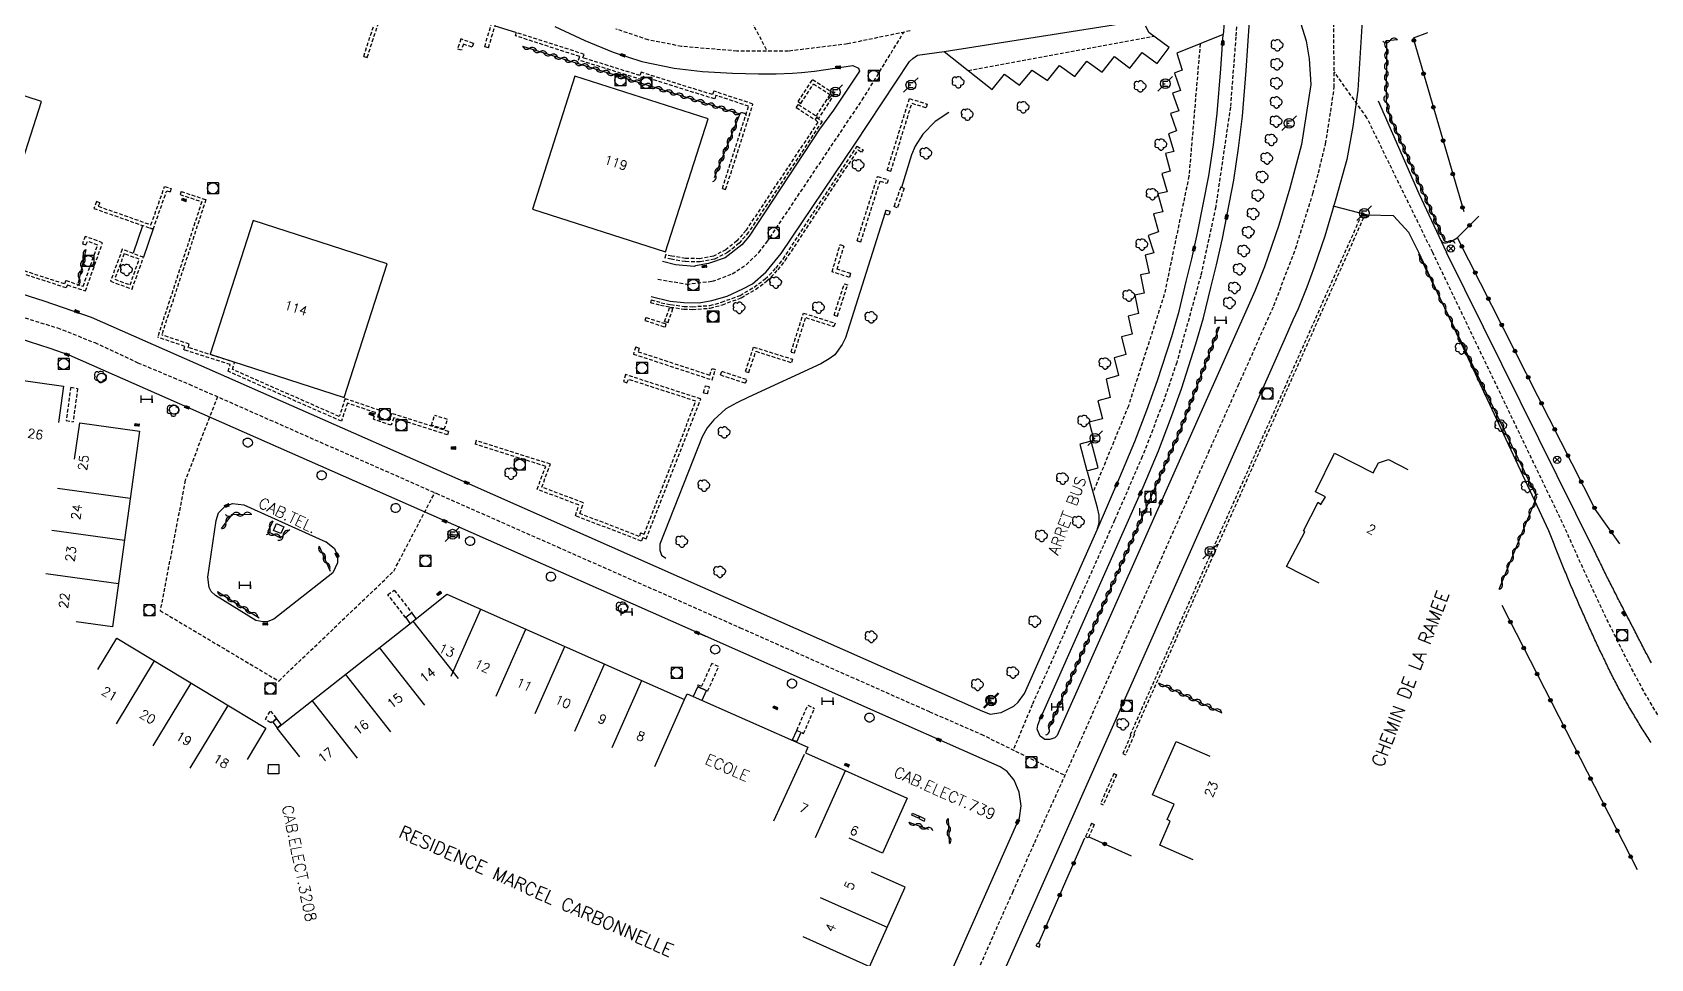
# Model space of a CAD drawing. Header units: millimetres. Extents: x 79000 to 80000, y 145000 to 146001.
# Drawn here: x 79137.3 to 79358, y 145116.3 to 145242.7 of the extents above; entities that cross this region are included whole.
import ezdxf
from ezdxf.enums import TextEntityAlignment as Align

# ---------------------------------------------------------------- set-up
doc = ezdxf.new("R2010")
doc.units = ezdxf.units.MM
doc.linetypes.add('DASHED', pattern=[0.75, 0.5, -0.25])
doc.layers.get('0').update_dxf_attribs({"linetype": 'CONTINUOUS'})
for name, color, linetype in [('W0001', 6, 'DASHED'), ('W0008', 7, 'CONTINUOUS'), ('W0100', 7, 'CONTINUOUS'), ('W0105', 7, 'CONTINUOUS'), ('W0112', 1, 'DASHED'), ('W0300', 7, 'CONTINUOUS'), ('W0310', 3, 'CONTINUOUS'), ('W0322', 7, 'CONTINUOUS'), ('W0400', 7, 'CONTINUOUS'), ('W0420', 7, 'CONTINUOUS'), ('W0469', 7, 'CONTINUOUS'), ('W0471', 7, 'CONTINUOUS'), ('W0984', 7, 'CONTINUOUS'), ('W0989', 7, 'CONTINUOUS'), ('W0991', 7, 'CONTINUOUS'), ('W1102', 7, 'CONTINUOUS'), ('W1474', 7, 'CONTINUOUS')]:
    doc.layers.add(name, color=color, linetype=linetype)
doc.styles.get("Standard").update_dxf_attribs({"font": 'romans.shx', "width": 0.85})

# ---------------------------------------------------------------- blocks, each defined once
blk = doc.blocks.new('T420')
for p, q in [((0.75, 0.75), (-0.75, 0.75)), ((-0.75, 0.75), (-0.75, -0.75)), ((0.75, 0.75), (0.75, -0.75)), ((0.75, -0.75), (-0.75, -0.75))]:
    blk.add_line(p, q)
blk.add_ellipse((0, 0), major_axis=(-0.53, 0.53), ratio=1, start_param=3.926991, end_param=10.210176)
blk = doc.blocks.new('T400')
for p, q in [((-0.15, 0.3), (0.15, 0.3)), ((-0.15, -0.25), (-0.15, 0.3)), ((-0.15, 0.15), (0.15, 0.15)), ((-0.15, 0), (0.15, 0)), ((0.15, 0.3), (0.15, -0.25)), ((-0.15, -0.15), (0.15, -0.15)), ((-0.15, -0.25), (-0.15, -0.3)), ((-0.15, -0.3), (0.15, -0.3)), ((0.15, -0.3), (0.15, -0.25))]:
    blk.add_line(p, q)
blk = doc.blocks.new('T300')
for p, q in [((-0.8, 0.51), (-0.86, 0.34)), ((-0.86, 0.34), (-0.86, 0.17)), ((-0.86, 0.17), (-0.74, 0.06)), ((-0.69, 0.63), (-0.8, 0.51)), ((-0.8, -0.06), (-0.74, 0.06)), ((-0.74, 0.06), (-0.69, 0.11)), ((-0.57, 0.69), (-0.69, 0.63)), ((-0.46, 0.69), (-0.57, 0.69)), ((-0.29, 0.63), (-0.46, 0.69)), ((-0.29, 0.63), (-0.17, 0.74)), ((-0.23, 0.57), (-0.29, 0.63)), ((-0.17, 0.74), (-0.06, 0.8)), ((-0.06, 0.8), (0.06, 0.8)), ((0.06, 0.8), (0.23, 0.74)), ((0.23, 0.74), (0.34, 0.63)), ((0.34, 0.63), (0.4, 0.51)), ((0.46, 0.46), (0.34, 0.46)), ((0.4, 0.51), (0.4, 0.46)), ((0.57, 0.4), (0.46, 0.46)), ((0.57, 0.4), (0.69, 0.29)), ((0.69, 0.29), (0.74, 0.17)), ((0.74, 0.06), (0.69, -0.17)), ((0.74, 0.17), (0.74, 0.06)), ((-0.8, -0.17), (-0.8, -0.06)), ((-0.8, -0.23), (-0.8, -0.17)), ((-0.74, -0.34), (-0.8, -0.23)), ((-0.69, -0.4), (-0.74, -0.34)), ((-0.51, -0.46), (-0.69, -0.4)), ((-0.4, -0.46), (-0.51, -0.46)), ((-0.4, -0.46), (-0.34, -0.46)), ((-0.34, -0.46), (-0.34, -0.4)), ((-0.34, -0.51), (-0.34, -0.46)), ((-0.29, -0.63), (-0.34, -0.51)), ((-0.17, -0.74), (-0.29, -0.63)), ((-0.06, -0.8), (-0.17, -0.74)), ((0.06, -0.8), (-0.06, -0.8)), ((0.17, -0.74), (0.06, -0.8)), ((0.23, -0.69), (0.17, -0.74)), ((0.29, -0.46), (0.23, -0.46)), ((0.29, -0.63), (0.23, -0.69)), ((0.46, -0.4), (0.29, -0.46)), ((0.34, -0.51), (0.29, -0.63)), ((0.34, -0.51), (0.34, -0.46)), ((0.57, -0.34), (0.46, -0.4)), ((0.63, -0.29), (0.57, -0.34)), ((0.69, -0.17), (0.63, -0.29))]:
    blk.add_line(p, q)
blk = doc.blocks.new('t310o')
at = {"color": 0, "linetype": 'Continuous'}
for centre, start, end in [((-0.5, 0.38), 216.8699, 323.1304), ((0.5, -0.37), 36.8699, 143.1303)]:
    blk.add_arc(centre, 0.625, start, end, dxfattribs=at)
blk = doc.blocks.new('t322o')
at = {"color": 0, "linetype": 'Continuous'}
for radius in [0.25, 0.15]:
    blk.add_circle((0, 0), radius, dxfattribs=at)
blk = doc.blocks.new('T471')
for p, q in [((-0.333334, 0.333334), (-0.333334, -0.333334)), ((-0.333334, 0.333334), (0.333334, 0.333334)), ((-0.333334, 0), (0, 0)), ((0.500001, 0.500001), (1.000002, 1.000002)), ((-0.500001, -0.500001), (-1.000002, -1.000002)), ((-0.333334, -0.333334), (0.333334, -0.333334))]:
    blk.add_line(p, q)
blk.add_ellipse((0, 0), major_axis=(0.471405, 0.471405), ratio=1, start_param=5.4977871438, end_param=11.780972451)
blk = doc.blocks.new('T1474')
at = {"color": 0, "linetype": 'Continuous', "flags": 128}
for points in [[(-0.75, -0.5), (-0.75, 0.5)], [(-0.75, 0), (0.75, 0)], [(0.75, 0), (0.75, -0.5), (0.75, 0.5)]]:
    blk.add_lwpolyline(points, dxfattribs=at)
blk = doc.blocks.new('T469')
at = {"color": 0, "linetype": 'Continuous', "flags": 128}
for points in [[(-0.35, 0.35), (0.35, -0.35)], [(-0.35, -0.35), (0.35, 0.35)]]:
    blk.add_lwpolyline(points, dxfattribs=at)
at = {"color": 0, "linetype": 'Continuous'}
blk.add_circle((0, 0), 0.5, dxfattribs=at)

msp = doc.modelspace()

# ---------------------------------------------------------------- linework, layer by layer
at = {"layer": 'W0001'}
msp.add_line((79264.92, 145237.47), (79290.26, 145242.14), dxfattribs=at)
for points in [[(79263.26, 145107.87), (79271, 145125.33), (79274, 145132.09), (79280.05, 145145.53), (79290.96, 145170.11), (79297.71, 145185.32), (79301.77, 145194.48), (79306.62, 145205.36), (79309.59, 145213.14), (79311.95, 145220.68), (79312.71, 145223.51), (79313.69, 145227.48), (79314.38, 145231.89), (79314.87, 145235.18), (79314.64, 145259.73), (79313.98, 145264.93), (79312.14, 145277.81), (79309.92, 145293.61), (79308.66, 145303.31), (79307.86, 145316.58), (79307.07, 145330.56), (79306.07, 145348.85)], [(79198.37, 145254.26), (79223.62, 145266.73), (79237.49, 145240.11)], [(79301.7, 145247.54), (79301.57, 145244.18), (79301.44, 145242.05), (79300.69, 145232.47), (79298.69, 145218.84), (79296.65, 145209.45), (79293.38, 145197.63), (79291.45, 145191.95), (79288.68, 145184.8), (79284.9, 145176.08), (79273.66, 145150.91), (79271.07, 145144.72)], [(79257.01, 145242.87), (79248.45, 145241.1), (79240.4, 145240.11), (79233.38, 145240.12), (79225.81, 145240.75), (79221.29, 145241.65), (79216.87, 145243.13)], [(79222.61, 145208.98), (79226.49, 145208.32), (79230.03, 145208.7), (79232.75, 145209.71), (79234.66, 145210.96), (79236.38, 145212.64), (79237.48, 145214.06), (79250.48, 145233.46), (79256.15, 145242.69)], [(79296.57, 145241.11), (79295.04, 145223.06), (79291.68, 145206.89), (79286.78, 145191.67), (79282.05, 145180.14)], [(79328.3, 145212.62), (79319.32, 145231.02), (79314.85, 145237.3)], [(79134.1, 145204.39), (79140.7, 145202.33), (79145.79, 145200.33), (79151.65, 145197.58), (79158.66, 145194.65), (79192.34, 145179.77), (79208.9, 145172.45), (79233.81, 145161.42), (79259.66, 145149.96), (79266.69, 145146.88), (79278.13, 145141.26)], [(79162.51, 145192.94), (79158.12, 145181.54), (79154.7, 145163.76), (79170.87, 145154.14), (79186.57, 145169.15), (79192.16, 145179.85)]]:
    msp.add_lwpolyline(points, dxfattribs=at)
at = {"layer": 'W0001', "flags": 128}
msp.add_lwpolyline([(79447.05, 145075.47), (79395.23, 145110.25), (79390.77, 145113.42), (79385.64, 145117.58), (79381.23, 145121.65), (79379.14, 145123.7), (79376, 145126.98), (79373.9, 145129.37), (79371.81, 145131.8), (79370.1, 145133.86), (79367.54, 145137.07), (79365.28, 145140.08), (79363.11, 145143.13), (79361.73, 145145.17), (79359.88, 145148.03), (79357.19, 145152.54), (79354.44, 145157.73), (79352.17, 145162.33), (79350.2, 145166.48), (79348.29, 145170.64), (79346.07, 145175.58), (79328.3, 145212.62)], dxfattribs=at)
at = {"layer": 'W0008'}
for points in [[(79309.18, 145350.28), (79310.84, 145320.57), (79311.78, 145304.6), (79311.96, 145302.31), (79312.5, 145298.14), (79317.86, 145260.29), (79318.25, 145255.29), (79318.71, 145246.15), (79318.62, 145243.54), (79318.09, 145234.8), (79317.42, 145229.84), (79316.58, 145225.31), (79315.09, 145219.95), (79313.58, 145214.88), (79312.13, 145210.63), (79311.12, 145207.89), (79309.94, 145204.92), (79309.21, 145203.39), (79308.15, 145200.97), (79306.39, 145196.97), (79303.31, 145190.03), (79277.52, 145131.92), (79232.92, 145031.44)], [(79208.55, 145243.48), (79212.63, 145241.58), (79216.48, 145239.99), (79220.43, 145238.71), (79224.84, 145237.8), (79228.7, 145237.34), (79232.78, 145237.11), (79236.31, 145237.02), (79236.35, 145237.03), (79238.71, 145237.02), (79240.96, 145237.12), (79242.18, 145237.2), (79243.97, 145237.37), (79249.2, 145238.16), (79249.97, 145237.79), (79250.11, 145237.38), (79246.55, 145232.05), (79244.63, 145229.46), (79235.03, 145214.85), (79234.03, 145213.66), (79231.79, 145211.91), (79229.49, 145211.13), (79227.71, 145210.81), (79227.55, 145210.74), (79225.01, 145210.96), (79223.23, 145211.41)], [(79221.7, 145206.63), (79224.26, 145205.98), (79226.13, 145205.81), (79228.23, 145205.78), (79229.95, 145206.09), (79232.06, 145206.67), (79234.17, 145207.69), (79235.5, 145208.37), (79237.37, 145209.98), (79239.4, 145212.48), (79249.48, 145227.4), (79256.9, 145238.71), (79257.36, 145239.09), (79257.99, 145239.58), (79261.65, 145240.07), (79268.2, 145234.88), (79269.89, 145236.98), (79271.93, 145235.46), (79273.64, 145237.51), (79275.74, 145236.1), (79277.37, 145238.15), (79279.48, 145236.65), (79281.11, 145238.73), (79283.22, 145237.26), (79284.89, 145239.37), (79286.97, 145237.78), (79288.66, 145239.91), (79290.72, 145238.44), (79292.33, 145240.6), (79289.58, 145242.65), (79289.14, 145243.53)], [(79261.65, 145240.07), (79289.67, 145244.46)], [(79304.04, 145207.34), (79277.36, 145147.33), (79277.05, 145146.73), (79276.74, 145146.41), (79276.08, 145146.14), (79275.37, 145146.18), (79274.76, 145146.6), (79274.34, 145147.57), (79274.44, 145148.14), (79274.72, 145148.85), (79288.79, 145180.61), (79290.88, 145185.55), (79292.54, 145189.88), (79294.04, 145194.03), (79296, 145200.17), (79297.04, 145203.71), (79298.04, 145207.85), (79298.79, 145210.96), (79299.61, 145214.55), (79301.16, 145222.48), (79301.82, 145226.88), (79302.33, 145231.25), (79302.85, 145237.45), (79303.32, 145244.18)], [(79299.86, 145243.94), (79299.73, 145242.37), (79293.4, 145239.85), (79294.12, 145237.5), (79293.1, 145237.13), (79293.07, 145237.12), (79293.87, 145234.73), (79292.78, 145234.36), (79293.65, 145231.97), (79292.53, 145231.59), (79293.35, 145229.22), (79292.25, 145228.84), (79292.97, 145226.43), (79291.84, 145226.12), (79292.49, 145223.71), (79291.35, 145223.4), (79292.05, 145220.89), (79290.81, 145220.62), (79291.46, 145218.2), (79290.22, 145217.9), (79290.89, 145215.46), (79289.48, 145214.97), (79290.24, 145212.57), (79289.05, 145212.26), (79289.6, 145209.8), (79288.45, 145209.56), (79288.92, 145207.06), (79287.65, 145206.79), (79288.17, 145204.3), (79286.75, 145203.96), (79287.3, 145201.48), (79285.86, 145201.12), (79286.43, 145198.73), (79284.85, 145198.23), (79285.44, 145195.83), (79283.73, 145195.34), (79284.31, 145192.86), (79282.61, 145192.38), (79283.23, 145189.92), (79281.44, 145189.45), (79282.07, 145187.02), (79281.79, 145186.92)], [(79282.51, 145174.78), (79285.62, 145181.98), (79287.67, 145186.84), (79289.31, 145191.09), (79290.77, 145195.14), (79292.7, 145201.17), (79293.7, 145204.6), (79294.68, 145208.66), (79295.42, 145211.75), (79296.23, 145215.27), (79297.76, 145223.07), (79298.4, 145227.33), (79298.89, 145231.59), (79299.4, 145237.71), (79299.73, 145242.37)], [(79310.3, 145243.83), (79311.02, 145241.5), (79311.46, 145239.07), (79311.65, 145235.55), (79310.38, 145227.39), (79308.81, 145221.41), (79307.31, 145216.37), (79305.34, 145210.69), (79304.04, 145207.34)], [(79262.3, 145231.73), (79260.42, 145230.52), (79258.74, 145228.78), (79257.68, 145227.12), (79257.18, 145225.94), (79255.81, 145221.51)], [(79320.84, 145233.32), (79326.42, 145220.66), (79330.19, 145212.61)], [(79326.41, 145212.63), (79325.06, 145215.37), (79322.96, 145217.63), (79319.46, 145217.71), (79314.73, 145218.94)], [(79253.55, 145217.93), (79248.17, 145201), (79247.73, 145200.07), (79246.72, 145198.66), (79245.96, 145198.1), (79244.81, 145197.45), (79234.95, 145192.88), (79233.38, 145192.09), (79231.88, 145191.27), (79230.21, 145189.81), (79229.34, 145188.71), (79228.63, 145187.45), (79222.86, 145172.83), (79222.86, 145172), (79223.07, 145171.32), (79223.67, 145170.92)], [(79134.68, 145207.35), (79138.81, 145206.03), (79145.3, 145203.81), (79196.87, 145181.04), (79266.9, 145150.01), (79267.92, 145149.61), (79269.42, 145149.83), (79271.17, 145150.72), (79271.74, 145151.26), (79272.61, 145152.45), (79282.51, 145174.78), (79282.79, 145175.73), (79282.79, 145176.79), (79282.57, 145177.78), (79281.21, 145182.71)], [(79235.35, 145052.95), (79245.97, 145076.83), (79253.68, 145094.29), (79271.92, 145135.49), (79272.14, 145137.12), (79271.89, 145138.97), (79271.22, 145140.62), (79270.26, 145141.79), (79269.29, 145142.44), (79228.27, 145160.62), (79229.08, 145160.27), (79194.76, 145175.44), (79142.29, 145198.61), (79139.71, 145199.54), (79135.48, 145200.88)], [(79177.31, 145173.17), (79178.46, 145172.24), (79178.89, 145171.24), (79178.91, 145170.26), (79178.27, 145168.9), (79170.2, 145162.58), (79169.37, 145162.27), (79168.76, 145162.22), (79167.76, 145162.39), (79162.26, 145165.81), (79161.66, 145166.35), (79161.37, 145166.91), (79161.2, 145168.3), (79162.32, 145176.06), (79162.68, 145177.09), (79163.51, 145177.98), (79164.56, 145178.37), (79166.1, 145178.2), (79177.31, 145173.16)]]:
    msp.add_lwpolyline(points, dxfattribs=at)
at = {"layer": 'W0008', "flags": 128}
for points in [[(79358.08, 145145.74), (79357.95, 145145.95), (79357.81, 145146.16), (79357.68, 145146.37), (79357.54, 145146.58), (79357.41, 145146.8), (79357.27, 145147.01), (79357.14, 145147.22), (79357.01, 145147.43), (79356.88, 145147.64), (79356.74, 145147.85), (79356.61, 145148.06), (79356.48, 145148.28), (79356.35, 145148.49), (79356.22, 145148.7), (79356.09, 145148.92), (79355.96, 145149.13), (79355.83, 145149.35), (79355.71, 145149.56), (79355.58, 145149.77), (79355.45, 145149.99), (79355.32, 145150.2), (79355.2, 145150.42), (79355.07, 145150.64), (79354.95, 145150.85), (79354.82, 145151.07), (79354.7, 145151.29), (79354.58, 145151.5), (79354.45, 145151.72), (79354.33, 145151.94), (79354.21, 145152.16), (79354.09, 145152.38), (79353.97, 145152.6), (79353.85, 145152.82), (79353.73, 145153.04), (79353.61, 145153.26), (79353.5, 145153.48), (79353.38, 145153.7), (79353.27, 145153.93), (79353.15, 145154.15), (79353.04, 145154.37), (79352.92, 145154.59), (79352.81, 145154.82), (79352.7, 145155.04), (79352.59, 145155.26), (79352.47, 145155.49), (79352.36, 145155.71), (79352.25, 145155.94), (79352.14, 145156.16), (79352.03, 145156.38), (79351.92, 145156.61), (79351.82, 145156.84), (79351.71, 145157.06), (79351.6, 145157.29), (79351.49, 145157.51), (79351.39, 145157.74), (79351.28, 145157.96), (79351.17, 145158.19), (79351.07, 145158.42), (79350.96, 145158.64), (79350.85, 145158.87), (79350.75, 145159.1), (79350.64, 145159.32), (79350.54, 145159.55), (79350.43, 145159.78), (79350.33, 145160.01), (79350.22, 145160.23), (79350.12, 145160.46), (79350.02, 145160.69), (79349.91, 145160.92), (79349.81, 145161.14), (79349.7, 145161.37), (79349.6, 145161.59), (79349.5, 145161.82), (79349.4, 145162.05), (79349.29, 145162.27), (79349.19, 145162.5), (79349.09, 145162.73), (79348.99, 145162.95), (79348.89, 145163.18), (79348.79, 145163.41), (79348.69, 145163.63), (79348.59, 145163.86), (79348.49, 145164.09), (79348.38, 145164.32), (79348.29, 145164.54), (79348.19, 145164.77), (79348.09, 145165), (79347.99, 145165.23), (79347.89, 145165.46), (79347.79, 145165.68), (79347.69, 145165.91), (79347.59, 145166.14), (79347.5, 145166.37), (79347.4, 145166.6), (79347.3, 145166.83), (79347.2, 145167.05), (79347.11, 145167.28), (79347.01, 145167.51), (79346.91, 145167.74), (79346.82, 145167.97), (79346.72, 145168.2), (79346.63, 145168.43), (79346.53, 145168.66), (79346.44, 145168.89), (79346.34, 145169.12), (79346.25, 145169.35), (79346.15, 145169.58), (79346.06, 145169.81), (79345.96, 145170.04), (79345.87, 145170.27), (79345.78, 145170.5), (79345.68, 145170.73), (79345.59, 145170.96), (79345.5, 145171.19), (79345.4, 145171.42), (79345.31, 145171.65), (79345.22, 145171.88), (79345.13, 145172.11), (79345.04, 145172.34), (79344.95, 145172.57), (79344.85, 145172.8), (79344.76, 145173.03), (79344.67, 145173.27), (79344.58, 145173.5), (79344.49, 145173.73), (79344.4, 145173.96), (79344.31, 145174.19), (79344.22, 145174.42), (79344.13, 145174.66), (79326.41, 145212.63)], [(79358.12, 145156.64), (79358, 145156.86), (79357.88, 145157.08), (79357.76, 145157.3), (79357.65, 145157.52), (79357.53, 145157.74), (79357.42, 145157.96), (79357.3, 145158.19), (79357.18, 145158.41), (79357.07, 145158.63), (79356.95, 145158.85), (79356.84, 145159.07), (79356.72, 145159.29), (79356.61, 145159.52), (79356.49, 145159.74), (79356.38, 145159.96), (79356.26, 145160.18), (79356.15, 145160.4), (79356.03, 145160.63), (79355.92, 145160.85), (79355.8, 145161.07), (79355.69, 145161.29), (79355.58, 145161.52), (79355.46, 145161.74), (79355.35, 145161.96), (79355.23, 145162.18), (79355.12, 145162.41), (79355, 145162.63), (79354.89, 145162.85), (79354.78, 145163.07), (79354.66, 145163.3), (79354.55, 145163.52), (79354.43, 145163.74), (79354.32, 145163.96), (79354.21, 145164.19), (79354.09, 145164.41), (79353.98, 145164.63), (79353.86, 145164.85), (79353.75, 145165.07), (79353.63, 145165.29), (79353.52, 145165.51), (79353.41, 145165.73), (79353.3, 145165.95), (79353.18, 145166.18), (79353.07, 145166.4), (79352.96, 145166.62), (79352.85, 145166.84), (79352.74, 145167.06), (79352.62, 145167.28), (79352.51, 145167.5), (79352.4, 145167.72), (79352.29, 145167.94), (79352.18, 145168.16), (79352.07, 145168.38), (79351.96, 145168.6), (79351.85, 145168.83), (79351.74, 145169.05), (79351.63, 145169.27), (79351.52, 145169.49), (79351.41, 145169.71), (79351.3, 145169.94), (79351.19, 145170.16), (79351.08, 145170.38), (79350.98, 145170.6), (79350.87, 145170.82), (79350.76, 145171.05), (79350.65, 145171.27), (79350.54, 145171.49), (79350.44, 145171.72), (79350.33, 145171.94), (79330.19, 145212.61)]]:
    msp.add_lwpolyline(points, dxfattribs=at)
at = {"layer": 'W0100'}
for points in [[(79138.53, 145233.25), (79120.34, 145239.15), (79114.47, 145220.95), (79132.65, 145215.05), (79138.53, 145233.25)], [(79211.29, 145236.68), (79205.48, 145218.52), (79223.64, 145212.73), (79229.45, 145230.89), (79211.29, 145236.68)], [(79185.65, 145211.09), (79167.38, 145217), (79161.52, 145198.75), (79179.79, 145192.84), (79185.65, 145211.09)], [(79070.8, 145199.3), (79071.49, 145204.25), (79141.51, 145194.39), (79140.81, 145189.43)], [(79143.03, 145184.43), (79143.73, 145189.38), (79151.89, 145188.24), (79148.18, 145161.53), (79143.23, 145162.22)], [(79280.14, 145186.47), (79281.09, 145182.82), (79282.67, 145183.22), (79281.72, 145186.88), (79280.14, 145186.47)], [(79312.81, 145167.48), (79308.37, 145169.79), (79310.83, 145174.52), (79310.69, 145174.65), (79312.65, 145178.55), (79313.03, 145178.25), (79313.66, 145179.3), (79312.3, 145179.97), (79314.9, 145185.25), (79320.19, 145182.57), (79320.88, 145183.91), (79322.26, 145184.37), (79324.92, 145183.02)], [(79170.17, 145174.7), (79170.59, 145175.62), (79171.58, 145175.19), (79171.16, 145174.27), (79170.17, 145174.7)], [(79173.74, 145143.8), (79170.65, 145147.73), (79189.21, 145162.33), (79193.81, 145165.98), (79226.23, 145151.62), (79226.58, 145152.41), (79243.05, 145145.11), (79242.72, 145144.36), (79256.62, 145138.16), (79253.25, 145130.65), (79248.69, 145132.69)], [(79146.19, 145155.7), (79148.78, 145159.98), (79169.13, 145147.69), (79166.55, 145143.41)], [(79295.64, 145129.74), (79291.07, 145131.76), (79292.5, 145135), (79292.08, 145135.25), (79293.01, 145137.33), (79290.08, 145138.62), (79293.31, 145145.91), (79297.88, 145143.88)], [(79169.45, 145141.49), (79169.46, 145142.74), (79170.88, 145142.73), (79170.87, 145141.48), (79169.45, 145141.49)], [(79258.13, 145135.43), (79257.23, 145135.84), (79257.35, 145136.1), (79258.26, 145135.69), (79258.13, 145135.43)], [(79259.04, 145135.29), (79258.34, 145135.64), (79258.21, 145135.38), (79258.92, 145135.03), (79259.04, 145135.29)], [(79239.64, 145100.95), (79244.2, 145098.91), (79256.32, 145126.02), (79251.76, 145128.07)]]:
    msp.add_lwpolyline(points, dxfattribs=at)
at = {"layer": 'W0105'}
for p, q in [((79203.22, 145242.66), (79200.41, 145243.54)), ((79152.29, 145216.29), (79151.01, 145212.55)), ((79153.75, 145215.84), (79152.42, 145211.97)), ((79189.64, 145162.67), (79189.04, 145163.44)), ((79228.66, 145151.52), (79229.23, 145152.84)), ((79171.21, 145148.19), (79170.63, 145148.98)), ((79170.66, 145147.77), (79171.21, 145148.19)), ((79241.54, 145145.85), (79242.13, 145147.14))]:
    msp.add_line(p, q, dxfattribs=at)
for points in [[(79189.04, 145163.44), (79188.21, 145162.79), (79188.77, 145162.01)], [(79227.47, 145152.09), (79228.03, 145153.36), (79229.23, 145152.84)], [(79170.63, 145148.98), (79170.05, 145148.55), (79170.66, 145147.77)], [(79241.54, 145145.85), (79240.96, 145146.12), (79241.55, 145147.41)]]:
    msp.add_lwpolyline(points, dxfattribs=at)
at = {"layer": 'W0112'}
for p, q in [((79203.25, 145242.66), (79203.11, 145242.22)), ((79195.28, 145240.43), (79195.8, 145240.26)), ((79197.43, 145241.17), (79197.25, 145240.65)), ((79198.96, 145240.73), (79199.49, 145240.58)), ((79182.48, 145239.4), (79182.95, 145239.25)), ((79241.48, 145232.41), (79244.02, 145230.76)), ((79241.72, 145233.22), (79242.08, 145232.98)), ((79259.33, 145232.88), (79259.18, 145232.39)), ((79244.31, 145231.19), (79244.02, 145230.76)), ((79244.28, 145231.12), (79244.03, 145230.76)), ((79250.58, 145226.64), (79250.39, 145226.33)), ((79254.02, 145222.56), (79253.87, 145222.07)), ((79253.89, 145223.86), (79254.38, 145223.71)), ((79156.19, 145221.38), (79156.06, 145220.92)), ((79157.56, 145220.96), (79157.42, 145220.54)), ((79231.39, 145221.38), (79231.84, 145221.24)), ((79256.19, 145221.38), (79255.26, 145218.72)), ((79146.45, 145219.4), (79146.01, 145219.57)), ((79254.29, 145218.22), (79254.12, 145217.75)), ((79255.26, 145218.72), (79254.8, 145218.89)), ((79153.31, 145216), (79153.75, 145215.84)), ((79253.55, 145217.93), (79254.12, 145217.75)), ((79319.28, 145217.75), (79319.28, 145217.35)), ((79247.46, 145213.7), (79247.99, 145213.54)), ((79249.79, 145214.22), (79250.29, 145214.07)), ((79152.42, 145211.97), (79149.53, 145213.07)), ((79151.84, 145211.7), (79149.79, 145212.48)), ((79150.6, 145208.22), (79151.84, 145211.7)), ((79150.87, 145207.64), (79152.42, 145211.97)), ((79223.65, 145212.32), (79223.55, 145211.89)), ((79248.89, 145209.76), (79248.74, 145209.23)), ((79246.64, 145204.07), (79248.03, 145208.35)), ((79248.03, 145208.35), (79248.49, 145208.23)), ((79221.68, 145206.17), (79221.58, 145205.81)), ((79223.52, 145203.2), (79224.22, 145205.14)), ((79224.22, 145205.14), (79224.67, 145205.02)), ((79220.96, 145203.77), (79223.7, 145202.88)), ((79223.7, 145202.88), (79223.57, 145202.46)), ((79246.77, 145202.97), (79246.62, 145202.51)), ((79219.58, 145199.74), (79220.06, 145199.58)), ((79240.77, 145199.04), (79241.24, 145198.92)), ((79229.98, 145196.81), (79230.46, 145196.65)), ((79231.13, 145195.92), (79231.31, 145196.42)), ((79231.31, 145196.42), (79234.75, 145195.29)), ((79234.55, 145196.39), (79235, 145196.27)), ((79240.96, 145198.06), (79240.81, 145197.61)), ((79142.5, 145194.27), (79141.88, 145189.72)), ((79228.83, 145193.49), (79229.11, 145194.44)), ((79229.11, 145194.44), (79229.66, 145194.31)), ((79141.88, 145189.72), (79142.82, 145189.54)), ((79193.9, 145189.85), (79192.15, 145190.39)), ((79193.46, 145188.51), (79193.9, 145189.85)), ((79194.05, 145188.19), (79193.91, 145187.73)), ((79197.82, 145186.95), (79197.67, 145186.47)), ((79220.24, 145174.37), (79220.06, 145173.88)), ((79220.24, 145174.37), (79220.73, 145174.19)), ((79220.53, 145173.73), (79220.35, 145173.24)), ((79220.53, 145173.73), (79221.02, 145173.54)), ((79228.08, 145153.61), (79228.56, 145153.46)), ((79241.55, 145147.41), (79243.04, 145150.84)), ((79243.04, 145150.84), (79243.96, 145150.41)), ((79286.02, 145144.24), (79286.39, 145144.08)), ((79284.8, 145141.51), (79285.16, 145141.35)), ((79282.98, 145137.42), (79283.35, 145137.26)), ((79281.77, 145134.75), (79282.13, 145134.58)), ((79281.29, 145132.72), (79280.92, 145132.89)), ((79274.22, 145117.98), (79274.59, 145117.82)), ((79274.76, 145118.22), (79274.4, 145118.38))]:
    msp.add_line(p, q, dxfattribs=at)
for points in [[(79182.95, 145239.25), (79184.52, 145244.12), (79175.71, 145246.91), (79176.7, 145249.89), (79175.77, 145250.2), (79178.36, 145258.52), (79179.32, 145258.18), (79181.54, 145264.99), (79173.05, 145273.91), (79165.81, 145276.32), (79167.1, 145280.16), (79160.24, 145287.12), (79159.26, 145287.43), (79157.97, 145283.38), (79158.91, 145283.04)], [(79182.48, 145239.4), (79183.9, 145243.8), (79175.09, 145246.59), (79176.08, 145249.58), (79175.16, 145249.89), (79178.05, 145259.15), (79179.01, 145258.81), (79180.98, 145264.86), (79172.78, 145273.49), (79165.19, 145276.01), (79166.54, 145280.03), (79159.98, 145286.69), (79159.58, 145286.82), (79158.58, 145283.68), (79159.07, 145283.5)], [(79199.49, 145240.58), (79200.96, 145245.53), (79198.05, 145246.44), (79198.51, 145247.86), (79190.18, 145250.48), (79191.43, 145254.34), (79184.08, 145256.68), (79181.43, 145248.33), (79190.24, 145245.65)], [(79198.97, 145240.74), (79200.28, 145245.17), (79197.36, 145246.08), (79197.82, 145247.5), (79189.49, 145250.12), (79190.74, 145253.99), (79184.44, 145255.99), (79182.12, 145248.69), (79190.39, 145246.17)], [(79231.84, 145221.24), (79235.57, 145232.89), (79230.21, 145234.66), (79230.05, 145234.17), (79220.31, 145237.22), (79220.15, 145236.77), (79212.38, 145239.21), (79212.54, 145239.67), (79203.25, 145242.66)], [(79197.43, 145241.17), (79195.71, 145241.77), (79195.28, 145240.43)], [(79197.25, 145240.65), (79196.06, 145241.07), (79195.8, 145240.26)], [(79231.39, 145221.38), (79234.98, 145232.59), (79230.51, 145234.07), (79230.36, 145233.58), (79220.6, 145236.63), (79220.45, 145236.18), (79211.77, 145238.91), (79211.94, 145239.37), (79203.11, 145242.22)], [(79241.72, 145233.22), (79243.71, 145236.22), (79246.67, 145234.3), (79244.49, 145230.94)], [(79242.08, 145232.98), (79243.83, 145235.63), (79246.07, 145234.17), (79244.19, 145231.28)], [(79253.89, 145223.86), (79256.91, 145233.63), (79259.33, 145232.88)], [(79241.48, 145232.41), (79241.78, 145232.83), (79244.31, 145231.19)], [(79254.38, 145223.71), (79257.24, 145233), (79259.18, 145232.39)], [(79244.28, 145231.12), (79244.99, 145230.5), (79234.97, 145215.39), (79233.68, 145213.88), (79232.11, 145212.64), (79230.32, 145211.73), (79228.38, 145211.34), (79226.34, 145211.38), (79224.42, 145211.7), (79223.55, 145211.89)], [(79244.03, 145230.76), (79244.42, 145230.42), (79234.62, 145215.66), (79233.38, 145214.2), (79231.87, 145213.01), (79230.17, 145212.14), (79228.34, 145211.78), (79226.38, 145211.82), (79224.5, 145212.13), (79223.65, 145212.32)], [(79221.68, 145206.17), (79223.05, 145205.78), (79224.36, 145205.53), (79226.16, 145205.28), (79227.3, 145205.23), (79229.69, 145205.4), (79231.29, 145205.84), (79233.81, 145206.78), (79235.73, 145207.9), (79237.24, 145209.02), (79238.72, 145210.5), (79239.68, 145211.74), (79249.79, 145227.14), (79250.58, 145226.64)], [(79221.58, 145205.81), (79222.96, 145205.42), (79224.3, 145205.17), (79226.13, 145204.91), (79227.31, 145204.86), (79229.75, 145205.04), (79231.4, 145205.49), (79233.97, 145206.45), (79235.93, 145207.6), (79237.48, 145208.74), (79238.99, 145210.26), (79239.98, 145211.53), (79249.9, 145226.64), (79250.39, 145226.33)], [(79249.79, 145214.22), (79252.56, 145223.01), (79254.02, 145222.56)], [(79153.45, 145216.41), (79155.3, 145221.63), (79156.19, 145221.38)], [(79153.74, 145215.81), (79155.6, 145221.05), (79156.06, 145220.92)], [(79157.42, 145220.54), (79160.38, 145219.56), (79154.35, 145201.07)], [(79157.56, 145220.96), (79160.93, 145219.84), (79154.92, 145201.39)], [(79250.29, 145214.07), (79252.9, 145222.36), (79253.87, 145222.07)], [(79256.19, 145221.38), (79255.72, 145221.55), (79254.8, 145218.89)], [(79146.01, 145219.57), (79145.65, 145218.65), (79153.74, 145215.81)], [(79146.45, 145219.4), (79146.26, 145218.93), (79153.45, 145216.41)], [(79254.29, 145218.22), (79253.71, 145218.4), (79253.55, 145217.93)], [(79319.28, 145217.75), (79318.72, 145217.75), (79318.6, 145217.8), (79287.01, 145146.78), (79287.11, 145146.71), (79286.02, 145144.24)], [(79319.28, 145217.35), (79318.84, 145217.35), (79287.51, 145146.92), (79287.6, 145146.85), (79286.39, 145144.08)], [(79141.85, 145208.81), (79144.19, 145208.03), (79146.18, 145213.65), (79144.8, 145214.14)], [(79142.06, 145208.2), (79144.51, 145207.38), (79146.84, 145213.97), (79144.48, 145214.81)], [(79144.48, 145214.81), (79144.09, 145213.82), (79144.58, 145213.67), (79144.8, 145214.14)], [(79248.74, 145209.23), (79246.36, 145209.99), (79247.46, 145213.7)], [(79142.06, 145208.2), (79141.9, 145207.81), (79127.87, 145212.31), (79127.28, 145210.41), (79125.19, 145211.15), (79122.92, 145211.96), (79119.4, 145212.41), (79116.07, 145212.23), (79113.17, 145212.44), (79110.12, 145213.36)], [(79141.85, 145208.81), (79141.65, 145208.35), (79127.58, 145212.86), (79127.38, 145212.19)], [(79149.53, 145213.07), (79147.92, 145208.7), (79150.87, 145207.64)], [(79149.79, 145212.48), (79148.5, 145208.97), (79150.6, 145208.22)], [(79248.9, 145209.76), (79247.04, 145210.35), (79247.99, 145213.54)], [(79246.64, 145204.07), (79247.1, 145203.95), (79248.49, 145208.23)], [(79223.52, 145203.2), (79223.98, 145203.09), (79224.67, 145205.02)], [(79220.96, 145203.77), (79220.83, 145203.35), (79223.57, 145202.46)], [(79240.78, 145199.06), (79242.46, 145204.36), (79246.77, 145202.97)], [(79241.24, 145198.92), (79242.77, 145203.74), (79246.62, 145202.51)], [(79193.91, 145187.73), (79186.57, 145190.06), (79186.22, 145189.05), (79183.78, 145189.86), (79184.07, 145190.77), (79180.24, 145192.07), (79179.43, 145189.59), (79163.97, 145196.41), (79164.26, 145197.32), (79157.92, 145199.35), (79158.07, 145199.82), (79154.35, 145201.07)], [(79194.05, 145188.19), (79186.26, 145190.66), (79185.92, 145189.66), (79184.38, 145190.17), (79184.67, 145191.07), (79179.93, 145192.68), (79179.14, 145190.24), (79164.56, 145196.67), (79164.86, 145197.63), (79158.52, 145199.66), (79158.67, 145200.12), (79154.92, 145201.39)], [(79219.58, 145199.74), (79219.25, 145198.77), (79230, 145195.24), (79230.46, 145196.65)], [(79220.06, 145199.58), (79219.9, 145199.09), (79229.67, 145195.88), (79229.98, 145196.81)], [(79234.56, 145196.42), (79235.65, 145199.73), (79240.96, 145198.06)], [(79235, 145196.27), (79235.96, 145199.14), (79240.81, 145197.61)], [(79146.08, 145195.59), (79146.14, 145195.79), (79146.23, 145195.92), (79146.33, 145196.02), (79146.5, 145196.11), (79146.63, 145196.14), (79146.85, 145196.12), (79147.04, 145196.04), (79147.19, 145195.9), (79147.29, 145195.7), (79147.32, 145195.49), (79147.27, 145195.28), (79147.21, 145195.17), (79147.11, 145195.06), (79146.97, 145194.96), (79146.79, 145194.91), (79146.62, 145194.91), (79146.45, 145194.95), (79146.29, 145195.05), (79146.18, 145195.19), (79146.1, 145195.35), (79146.08, 145195.5), (79146.08, 145195.59)], [(79218.17, 145195.96), (79217.92, 145195.03), (79218.36, 145194.82), (79218.58, 145195.3)], [(79220.53, 145173.73), (79221.02, 145173.54), (79228.44, 145192.65), (79218.17, 145195.96)], [(79142.5, 145194.27), (79143.44, 145194.08), (79142.82, 145189.54)], [(79220.73, 145174.19), (79227.78, 145192.34), (79218.58, 145195.3)], [(79228.83, 145193.49), (79229.38, 145193.35), (79229.66, 145194.31)], [(79231.13, 145195.92), (79234.57, 145194.8), (79234.75, 145195.29)], [(79155.98, 145191.24), (79156.03, 145191.43), (79156.12, 145191.57), (79156.23, 145191.67), (79156.39, 145191.75), (79156.52, 145191.78), (79156.74, 145191.77), (79156.93, 145191.68), (79157.08, 145191.55), (79157.19, 145191.35), (79157.21, 145191.13), (79157.17, 145190.93), (79157.11, 145190.82), (79157, 145190.7), (79156.86, 145190.61), (79156.68, 145190.55), (79156.51, 145190.55), (79156.35, 145190.6), (79156.18, 145190.7), (79156.07, 145190.84), (79156, 145191), (79155.97, 145191.14), (79155.98, 145191.24)], [(79193.46, 145188.51), (79191.71, 145189.05), (79192.15, 145190.39)], [(79166.04, 145186.77), (79166.09, 145186.96), (79166.18, 145187.1), (79166.29, 145187.2), (79166.46, 145187.28), (79166.58, 145187.31), (79166.81, 145187.3), (79167, 145187.21), (79167.14, 145187.08), (79167.25, 145186.88), (79167.28, 145186.66), (79167.23, 145186.45), (79167.17, 145186.35), (79167.07, 145186.23), (79166.92, 145186.14), (79166.75, 145186.08), (79166.57, 145186.08), (79166.41, 145186.13), (79166.24, 145186.23), (79166.13, 145186.36), (79166.06, 145186.53), (79166.04, 145186.67), (79166.04, 145186.77)], [(79220.35, 145173.24), (79211.35, 145176.69), (79211.81, 145178.17), (79206.12, 145180.31), (79207.29, 145183.44), (79197.67, 145186.47)], [(79220.06, 145173.88), (79211.96, 145176.99), (79212.43, 145178.47), (79206.76, 145180.6), (79207.93, 145183.75), (79197.82, 145186.95)], [(79176.12, 145182.3), (79176.17, 145182.49), (79176.26, 145182.63), (79176.37, 145182.73), (79176.53, 145182.82), (79176.66, 145182.84), (79176.88, 145182.83), (79177.07, 145182.75), (79177.22, 145182.61), (79177.33, 145182.41), (79177.35, 145182.19), (79177.31, 145181.99), (79177.25, 145181.88), (79177.14, 145181.76), (79177, 145181.67), (79176.82, 145181.61), (79176.65, 145181.61), (79176.49, 145181.66), (79176.32, 145181.76), (79176.21, 145181.9), (79176.14, 145182.06), (79176.11, 145182.21), (79176.12, 145182.3)], [(79186.2, 145177.83), (79186.25, 145178.02), (79186.34, 145178.16), (79186.45, 145178.26), (79186.62, 145178.34), (79186.74, 145178.37), (79186.97, 145178.36), (79187.16, 145178.27), (79187.3, 145178.14), (79187.41, 145177.94), (79187.43, 145177.72), (79187.39, 145177.52), (79187.33, 145177.41), (79187.23, 145177.29), (79187.08, 145177.2), (79186.91, 145177.14), (79186.73, 145177.14), (79186.57, 145177.19), (79186.4, 145177.29), (79186.29, 145177.43), (79186.22, 145177.59), (79186.2, 145177.73), (79186.2, 145177.83)], [(79196.37, 145173.31), (79196.42, 145173.51), (79196.51, 145173.64), (79196.62, 145173.74), (79196.78, 145173.83), (79196.91, 145173.86), (79197.14, 145173.84), (79197.32, 145173.76), (79197.47, 145173.62), (79197.58, 145173.42), (79197.6, 145173.21), (79197.56, 145173), (79197.5, 145172.89), (79197.39, 145172.78), (79197.25, 145172.68), (79197.07, 145172.63), (79196.9, 145172.63), (79196.74, 145172.67), (79196.57, 145172.77), (79196.46, 145172.91), (79196.39, 145173.07), (79196.36, 145173.22), (79196.37, 145173.31)], [(79207.38, 145168.46), (79207.44, 145168.66), (79207.52, 145168.8), (79207.63, 145168.9), (79207.8, 145168.98), (79207.93, 145169.01), (79208.15, 145169), (79208.34, 145168.91), (79208.49, 145168.78), (79208.59, 145168.58), (79208.62, 145168.36), (79208.57, 145168.15), (79208.51, 145168.05), (79208.41, 145167.93), (79208.26, 145167.83), (79208.09, 145167.78), (79207.91, 145167.78), (79207.75, 145167.83), (79207.59, 145167.93), (79207.47, 145168.07), (79207.4, 145168.23), (79207.38, 145168.37), (79207.38, 145168.46)], [(79188.22, 145162.78), (79185.76, 145165.93), (79186.64, 145166.55), (79189.04, 145163.44)], [(79217.21, 145164.13), (79217.26, 145164.32), (79217.35, 145164.46), (79217.46, 145164.56), (79217.63, 145164.65), (79217.75, 145164.68), (79217.98, 145164.66), (79218.17, 145164.58), (79218.32, 145164.44), (79218.42, 145164.24), (79218.45, 145164.02), (79218.4, 145163.82), (79218.34, 145163.71), (79218.24, 145163.6), (79218.09, 145163.5), (79217.92, 145163.45), (79217.74, 145163.45), (79217.58, 145163.49), (79217.42, 145163.59), (79217.3, 145163.73), (79217.23, 145163.89), (79217.21, 145164.04), (79217.21, 145164.13)], [(79229.8, 145158.52), (79229.85, 145158.71), (79229.94, 145158.85), (79230.05, 145158.95), (79230.21, 145159.04), (79230.34, 145159.07), (79230.57, 145159.05), (79230.75, 145158.97), (79230.9, 145158.83), (79231.01, 145158.63), (79231.03, 145158.42), (79230.99, 145158.21), (79230.93, 145158.1), (79230.82, 145157.98), (79230.68, 145157.89), (79230.5, 145157.84), (79230.33, 145157.83), (79230.17, 145157.88), (79230, 145157.98), (79229.89, 145158.12), (79229.82, 145158.28), (79229.79, 145158.43), (79229.8, 145158.52)], [(79228.08, 145153.61), (79227.99, 145153.43), (79229.38, 145152.77), (79230.88, 145156.11), (79229.95, 145156.54), (79228.56, 145153.46)], [(79240.28, 145153.87), (79240.34, 145154.06), (79240.43, 145154.2), (79240.53, 145154.3), (79240.7, 145154.39), (79240.83, 145154.42), (79241.05, 145154.4), (79241.24, 145154.32), (79241.39, 145154.18), (79241.49, 145153.98), (79241.52, 145153.76), (79241.47, 145153.56), (79241.42, 145153.45), (79241.31, 145153.33), (79241.17, 145153.24), (79240.99, 145153.18), (79240.82, 145153.18), (79240.65, 145153.23), (79240.49, 145153.33), (79240.38, 145153.47), (79240.3, 145153.63), (79240.28, 145153.78), (79240.28, 145153.87)], [(79169.78, 145148.43), (79169.05, 145148.92), (79169.74, 145150.04), (79170.6, 145149.01), (79169.78, 145148.43)], [(79241.55, 145147.41), (79242.48, 145146.98), (79243.96, 145150.41)], [(79250.85, 145149.23), (79250.9, 145149.42), (79250.99, 145149.56), (79251.1, 145149.66), (79251.27, 145149.74), (79251.39, 145149.77), (79251.62, 145149.76), (79251.81, 145149.67), (79251.96, 145149.54), (79252.06, 145149.34), (79252.09, 145149.12), (79252.04, 145148.92), (79251.98, 145148.81), (79251.88, 145148.69), (79251.73, 145148.6), (79251.56, 145148.54), (79251.38, 145148.54), (79251.22, 145148.59), (79251.06, 145148.69), (79250.94, 145148.83), (79250.87, 145148.99), (79250.85, 145149.14), (79250.85, 145149.23)], [(79284.8, 145141.51), (79282.98, 145137.42)], [(79285.16, 145141.35), (79283.35, 145137.26)], [(79281.77, 145134.75), (79280.92, 145132.89)], [(79282.13, 145134.58), (79281.29, 145132.72)], [(79274.22, 145117.98), (79274.4, 145118.38)], [(79274.59, 145117.82), (79274.76, 145118.22)]]:
    msp.add_lwpolyline(points, dxfattribs=at)
at = {"layer": 'W0310'}
for p, q in [((79144.55, 145213.02), (79143.5, 145208.51)), ((79176.4, 145172.57), (79177.88, 145169.15)), ((79162.52, 145166.36), (79168.2, 145162.78)), ((79290.9, 145153.89), (79299.53, 145149.82)), ((79256.83, 145134.9), (79259.5, 145133.94)), ((79262.19, 145135.39), (79262.35, 145132.02))]:
    msp.add_line(p, q, dxfattribs=at)
for points in [[(79204.14, 145240.77), (79233.78, 145231.55), (79230.27, 145222.81)], [(79323.48, 145241.67), (79321.97, 145241.53), (79321.96, 145233.23), (79322.4, 145231.3), (79329.88, 145214.2), (79330.63, 145214.02), (79331.65, 145214.63)], [(79299.18, 145202.46), (79293.7, 145188.02), (79275.92, 145147.69)], [(79163.07, 145174.95), (79164.53, 145176.88), (79167.21, 145176.93)], [(79170.09, 145175.94), (79169.4, 145174.53), (79171.11, 145173.67), (79172.41, 145174.82)]]:
    msp.add_lwpolyline(points, dxfattribs=at)
at = {"layer": 'W0310', "flags": 128}
msp.add_lwpolyline([(79337.38, 145166.68), (79342.48, 145179.28), (79326.4, 145212.36)], dxfattribs=at)
at = {"layer": 'W0322'}
for p, q in [((79331.65, 145214.63), (79334.6, 145217.61)), ((79274.57, 145118.4), (79280.85, 145132.76)), ((79281.37, 145132.86), (79287.15, 145130.29))]:
    msp.add_line(p, q, dxfattribs=at)
msp.add_lwpolyline([(79327.57, 145242.61), (79325.64, 145241.88), (79332.52, 145218.22)], dxfattribs=at)
at = {"layer": 'W0322', "flags": 128}
for points in [[(79353.83, 145172.87), (79350.45, 145177.62), (79331.69, 145214.61)], [(79356.21, 145128.37), (79337.75, 145164.43)]]:
    msp.add_lwpolyline(points, dxfattribs=at)
at = {"layer": 'W1102'}
for p, q in [((79140.71, 145180.46), (79150.62, 145179.08)), ((79139.92, 145174.73), (79149.82, 145173.35)), ((79139.1, 145168.84), (79149.01, 145167.46)), ((79194.38, 145154.79), (79198.43, 145163.93)), ((79195.39, 145154.47), (79189.21, 145162.33)), ((79200.53, 145152.07), (79204.58, 145161.21)), ((79190.81, 145150.86), (79184.62, 145158.72)), ((79205.84, 145149.72), (79209.89, 145158.86)), ((79148.74, 145148.32), (79153.91, 145156.88)), ((79211.25, 145147.32), (79215.3, 145156.46)), ((79186.17, 145147.22), (79179.99, 145155.08)), ((79216.36, 145145.06), (79220.41, 145154.2)), ((79153.74, 145145.3), (79158.91, 145153.86)), ((79158.81, 145142.24), (79163.98, 145150.8)), ((79181.6, 145143.62), (79175.42, 145151.48)), ((79222.18, 145142.48), (79226.23, 145151.62)), ((79238.42, 145135.06), (79242.62, 145144.14)), ((79244.11, 145132.79), (79248.19, 145141.92)), ((79244.74, 145124.62), (79253.87, 145120.54)), ((79242.35, 145119.26), (79251.47, 145115.18))]:
    msp.add_line(p, q, dxfattribs=at)

# ---------------------------------------------------------------- block references
at = {"layer": 'W0300'}
for p in [(79307.1, 145240.9), (79307.06, 145238.3), (79263.59, 145235.86), (79288.41, 145235.29), (79307.03, 145235.7), (79306.99, 145233.1), (79264.84, 145231.44), (79272.45, 145232.45), (79306.96, 145230.5), (79259.2, 145226.15), (79291.24, 145227.36), (79306.3, 145227.99), (79249.94, 145224.53), (79305.71, 145225.46), (79305.08, 145222.93), (79290.07, 145220.58), (79304.48, 145220.4), (79303.84, 145217.89), (79303.18, 145215.37), (79288.65, 145213.71), (79302.56, 145212.84), (79150.14, 145210.24), (79238.7, 145208.52), (79301.95, 145210.32), (79286.87, 145206.72), (79301.29, 145207.8), (79233.71, 145205.08), (79244.55, 145205.11), (79300.6, 145205.72), (79251.71, 145203.77), (79283.62, 145197.47), (79332.23, 145199.52), (79146.59, 145195.63), (79156.52, 145191.05), (79280.73, 145189.62), (79337.63, 145189), (79231.67, 145188.07), (79202.57, 145182.45), (79228.92, 145180.81), (79277.84, 145181.77), (79341.23, 145180.64), (79280, 145175.85), (79225.89, 145173.17), (79274.95, 145173.93), (79231.06, 145169.04), (79217.76, 145164.17), (79274.04, 145162.26), (79251.72, 145160.17), (79266.22, 145153.62), (79271.04, 145155.3), (79286.07, 145148.23)]:
    msp.add_blockref('T300', p, dxfattribs=at)
at = {"layer": 'W0310'}
for p, rotation in [((79205.1, 145240.48), 342.7225325035373), ((79206.53, 145240.03), 342.7225325035373), ((79207.96, 145239.59), 342.7225325035373), ((79322.48, 145241.58), 185.1257551190608), ((79321.97, 145240.54), 269.8895429837194), ((79209.39, 145239.14), 342.7225325035373), ((79210.82, 145238.7), 342.7225325035373), ((79212.26, 145238.25), 342.7225325035373), ((79213.69, 145237.8), 342.7225325035373), ((79215.12, 145237.36), 342.7225325035373), ((79321.96, 145237.54), 269.8895429837194), ((79321.97, 145239.04), 269.8895429837194), ((79216.55, 145236.91), 342.7225325035373), ((79217.99, 145236.47), 342.7225325035373), ((79219.42, 145236.02), 342.7225325035373), ((79220.85, 145235.58), 342.7225325035373), ((79321.96, 145236.04), 269.8895429837194), ((79222.28, 145235.13), 342.7225325035373), ((79223.72, 145234.69), 342.7225325035373), ((79225.15, 145234.24), 342.7225325035373), ((79226.58, 145233.8), 342.7225325035373), ((79228.01, 145233.35), 342.7225325035373), ((79322, 145233.05), 283.0964861226449), ((79321.96, 145234.54), 269.8895429837194), ((79229.45, 145232.9), 342.7225325035373), ((79230.88, 145232.46), 342.7225325035373), ((79232.31, 145232.01), 342.7225325035373), ((79233.74, 145231.57), 342.7225325035373), ((79322.34, 145231.59), 283.0964861226449), ((79232.68, 145228.81), 248.1431997867262), ((79233.24, 145230.2), 248.1431997867262), ((79322.89, 145230.2), 293.6005649105443), ((79323.49, 145228.82), 293.6005649105443), ((79231.56, 145226.02), 248.1431997867262), ((79232.12, 145227.42), 248.1431997867262), ((79324.09, 145227.45), 293.6005649105443), ((79324.69, 145226.07), 293.6005649105443), ((79231, 145224.63), 248.1431997867262), ((79325.29, 145224.7), 293.6005649105443), ((79230.45, 145223.24), 248.1431997867262), ((79325.89, 145223.32), 293.6005649105443), ((79326.49, 145221.95), 293.6005649105443), ((79327.09, 145220.57), 293.6005649105443), ((79327.69, 145219.2), 293.6005649105443), ((79328.29, 145217.83), 293.6005649105443), ((79328.89, 145216.45), 293.6005649105443), ((79329.49, 145215.08), 293.6005649105443), ((79330.4, 145214.07), 346.5013714007059), ((79143.98, 145210.58), 256.882996254336), ((79144.32, 145212.04), 256.882996254336), ((79327, 145211.13), 115.9213383524919), ((79143.64, 145209.12), 256.882996254336), ((79327.87, 145209.33), 115.9213383524919), ((79328.75, 145207.53), 115.9213383524919), ((79329.62, 145205.73), 115.9213383524919), ((79330.49, 145203.93), 115.9213383524919), ((79331.37, 145202.13), 115.9213383524919), ((79298.29, 145200.12), 249.2123732813857), ((79298.83, 145201.52), 249.2123732813857), ((79332.24, 145200.33), 115.9213383524919), ((79297.23, 145197.32), 249.2123732813857), ((79297.76, 145198.72), 249.2123732813857), ((79333.12, 145198.53), 115.9213383524919), ((79296.7, 145195.91), 249.2123732813857), ((79333.99, 145196.74), 115.9213383524919), ((79334.87, 145194.94), 115.9213383524919), ((79295.63, 145193.11), 249.2123732813857), ((79296.17, 145194.51), 249.2123732813857), ((79335.74, 145193.14), 115.9213383524919), ((79295.1, 145191.71), 249.2123732813857), ((79336.61, 145191.34), 115.9213383524919), ((79294.04, 145188.9), 249.2123732813857), ((79294.57, 145190.3), 249.2123732813857), ((79337.49, 145189.54), 115.9213383524919), ((79292.87, 145186.14), 246.2103181715274), ((79293.48, 145187.51), 246.2103181715274), ((79338.36, 145187.74), 115.9213383524919), ((79292.27, 145184.77), 246.2103181715274), ((79339.24, 145185.94), 115.9213383524919), ((79340.11, 145184.14), 115.9213383524919), ((79291.06, 145182.02), 246.2103181715274), ((79291.66, 145183.39), 246.2103181715274), ((79340.99, 145182.35), 115.9213383524919), ((79290.45, 145180.65), 246.2103181715274), ((79341.86, 145180.55), 115.9213383524919), ((79289.24, 145177.9), 246.2103181715274), ((79289.85, 145179.27), 246.2103181715274), ((79342.25, 145178.73), 67.97196876271063), ((79163.67, 145175.75), 53.2106241899167), ((79164.6, 145176.89), 0.9383950116389853), ((79166.1, 145176.91), 0.9383950116389853), ((79288.03, 145175.16), 246.2103181715274), ((79288.64, 145176.53), 246.2103181715274), ((79341.5, 145176.88), 67.97196876271063), ((79169.65, 145175.04), 244.2192553370179), ((79170.24, 145174.11), 333.4215851255826), ((79171.5, 145174.02), 41.44866142014935), ((79287.43, 145173.78), 246.2103181715274), ((79340, 145173.17), 67.97196876271063), ((79340.75, 145175.02), 67.97196876271063), ((79176.79, 145171.65), 293.4146408075076), ((79286.21, 145171.04), 246.2103181715274), ((79286.82, 145172.41), 246.2103181715274), ((79339.25, 145171.32), 67.97196876271063), ((79177.39, 145170.28), 293.4146408075076), ((79285.61, 145169.67), 246.2103181715274), ((79338.5, 145169.46), 67.97196876271063), ((79284.4, 145166.92), 246.2103181715274), ((79285.01, 145168.29), 246.2103181715274), ((79337.75, 145167.61), 67.97196876271063), ((79163.37, 145165.83), 327.7593444078936), ((79164.64, 145165.03), 327.7593444078936), ((79283.19, 145164.18), 246.2103181715274), ((79283.79, 145165.55), 246.2103181715274), ((79165.9, 145164.23), 327.7593444078936), ((79167.17, 145163.43), 327.7593444078936), ((79282.59, 145162.8), 246.2103181715274), ((79281.38, 145160.06), 246.2103181715274), ((79281.98, 145161.43), 246.2103181715274), ((79280.77, 145158.69), 246.2103181715274), ((79279.56, 145155.94), 246.2103181715274), ((79280.17, 145157.31), 246.2103181715274), ((79278.35, 145153.2), 246.2103181715274), ((79278.96, 145154.57), 246.2103181715274), ((79291.8, 145153.47), 334.7295490150319), ((79277.74, 145151.82), 246.2103181715274), ((79293.16, 145152.83), 334.7295490150319), ((79294.52, 145152.18), 334.7295490150319), ((79295.87, 145151.55), 334.7295490150319), ((79276.53, 145149.08), 246.2103181715274), ((79277.14, 145150.45), 246.2103181715274), ((79297.23, 145150.9), 334.7295490150319), ((79298.59, 145150.26), 334.7295490150319), ((79275.93, 145147.71), 246.2103181715274), ((79257.77, 145134.56), 340.1722849427239), ((79259.18, 145134.05), 340.1722849427239), ((79262.24, 145134.4), 272.7795989422575), ((79262.31, 145132.9), 272.7795989422575)]:
    msp.add_blockref('t310o', p, dxfattribs=dict(at, rotation=rotation))
at = {"layer": 'W0322'}
for p, rotation in [((79325.73, 145241.58), 286.2120516606941), ((79327.05, 145237.02), 286.2120516606941), ((79328.38, 145232.46), 286.2120516606941), ((79329.71, 145227.9), 286.2120516606941), ((79331.03, 145223.33), 286.2120516606941), ((79332.36, 145218.77), 286.2120516606941), ((79333.32, 145216.32), 45.23224041828286), ((79332.28, 145213.45), 116.8925017978867), ((79334.09, 145209.88), 116.8925017978867), ((79335.9, 145206.32), 116.8925017978867), ((79337.71, 145202.75), 116.8925017978867), ((79339.52, 145199.18), 116.8925017978867), ((79341.33, 145195.61), 116.8925017978867), ((79343.14, 145192.05), 116.8925017978867), ((79344.94, 145188.48), 116.8925017978867), ((79346.75, 145184.91), 116.8925017978867), ((79348.56, 145181.34), 116.8925017978867), ((79350.37, 145177.78), 116.8925017978867), ((79352.67, 145174.5), 125.4056519064166), ((79338.89, 145162.2), 117.1146544350958), ((79340.71, 145158.64), 117.1146544350958), ((79342.54, 145155.08), 117.1146544350958), ((79344.36, 145151.52), 117.1146544350958), ((79346.18, 145147.96), 117.1146544350958), ((79348.01, 145144.39), 117.1146544350958), ((79349.83, 145140.83), 117.1146544350958), ((79351.65, 145137.27), 117.1146544350958), ((79283.54, 145131.9), 335.9914852372836), ((79353.48, 145133.71), 117.1146544350958), ((79355.3, 145130.15), 117.1146544350958), ((79279.32, 145129.28), 66.39249918973697), ((79277.42, 145124.92), 66.39249918973697), ((79275.52, 145120.57), 66.39249918973697)]:
    msp.add_blockref('t322o', p, dxfattribs=dict(at, rotation=rotation))
at = {"layer": 'W0400'}
for p, rotation in [((79299.65, 145241.22), 176.0144657553372), ((79217.81, 145239.55), 72.13988053464193), ((79247.19, 145237.91), 90), ((79157.97, 145219.8), 72.26374453122367), ((79300.18, 145217.47), 168.266809342196), ((79295.74, 145213.15), 166.6478189320548), ((79228.94, 145210.73), 99.50035086959174), ((79143.32, 145204.57), 248.9513404899259), ((79142.01, 145198.71), 70.31178908479593), ((79304.91, 145193.63), 155.6709545023812), ((79158.37, 145191.51), 66.45128585438057), ((79183.56, 145190.58), 71.31919367884137), ((79151.57, 145189.1), 81.82944902732), ((79194.74, 145185.95), 90), ((79196.5, 145181.2), 246.6415180920343), ((79285.18, 145180.96), 156.2797228592572), ((79163.8, 145178.08), 110.4444079616192), ((79288.4, 145179.75), 155.7205038044567), ((79291.21, 145178.58), 336.1309984818478), ((79193.51, 145175.99), 65.98766551211557), ((79178.85, 145171.35), 24.31233032150707), ((79192.77, 145166.12), 127.1260837372393), ((79354.36, 145163.32), 226.8841596794866), ((79169.06, 145161.94), 94.68177164114374), ((79227.96, 145160.75), 66.63482669138999), ((79238.64, 145150.48), 66.32344628592338), ((79274.91, 145149.26), 156.5254872831173), ((79286.01, 145151.05), 156.0498911192601), ((79260.94, 145146.14), 66.65132696662508), ((79248.4, 145142.68), 66.03759229530097), ((79271.67, 145134.94), 336.2876059553844)]:
    msp.add_blockref('T400', p, dxfattribs=dict(at, rotation=rotation))
at = {"layer": 'W0420'}
for p in [(79217.48, 145236.12), (79221, 145235.76), (79252.03, 145236.74), (79161.89, 145221.39), (79238.38, 145215.3), (79144.92, 145211.45), (79227.44, 145208.21), (79230.09, 145203.89), (79230.17, 145203.86), (79141.54, 145197.42), (79220.43, 145196.86), (79305.72, 145193.34), (79185.34, 145190.53), (79187.58, 145189.05), (79203.75, 145183.66), (79289.79, 145179.27), (79190.89, 145170.51), (79153.22, 145163.79), (79354.11, 145160.39), (79225.15, 145155.23), (79169.72, 145153.09), (79286.53, 145150.74), (79273.52, 145143.05)]:
    msp.add_blockref('T420', p, dxfattribs=at)
at = {"layer": 'W0469'}
for p in [(79330.77, 145213.17), (79345.27, 145184.34)]:
    msp.add_blockref('T469', p, dxfattribs=at)
at = {"layer": 'W0471'}
for p in [(79257.11, 145235.49), (79291.81, 145235.67), (79246.79, 145234.52), (79308.71, 145230.26), (79318.96, 145217.98), (79282.24, 145187.27), (79194.6, 145174.18), (79297.93, 145171.83), (79268, 145151.53), (79268.09, 145151.44)]:
    msp.add_blockref('T471', p, dxfattribs=at)
at = {"layer": 'W1474'}
for p in [(79299.37, 145203.38), (79152.87, 145192.59), (79289.08, 145177.23), (79194.75, 145174.08), (79166.26, 145167.21), (79218.34, 145163.59), (79245.78, 145151.4), (79277.1, 145150.61)]:
    msp.add_blockref('T1474', p, dxfattribs=at)

# ---------------------------------------------------------------- texts
at = {"layer": 'W0984'}
for s, rotation, p in [('ARRET BUS', 69.5873, (79278.43, 145176.71)), ('CAB.TEL.', 334.3861, (79172.09, 145176.76)), ('ECOLE', 336.0857, (79232.07, 145142.32)), ('CAB.ELECT.739', 336.0672, (79261.75, 145138.84)), ('CAB.ELECT.3208', 281.7368, (79173.69, 145129.25))]:
    msp.add_text(s, height=1.5, rotation=rotation, dxfattribs=at).set_placement(p, align=Align.MIDDLE)
at = {"layer": 'W0989'}
for s, rotation, p in [('CHEMIN DE LA RAMEE', 69.0828, (79325.24, 145154.48)), ('RESIDENCE MARCEL CARBONNELLE', 336.1238, (79206, 145125.47))]:
    msp.add_text(s, height=1.75, rotation=rotation, dxfattribs=at).set_placement(p, align=Align.MIDDLE)
at = {"layer": 'W0991'}
for s, rotation, p in [('119', 342.3225, (79216.87, 145224.89)), ('114', 342.0663, (79173.21, 145205.04)), ('26', 351.9816, (79137.68, 145187.85)), ('25', 82.1121, (79144.22, 145183.94)), ('24', 82.1058, (79143.29, 145177.2)), ('2', 333.0706, (79319.94, 145174.84)), ('23', 82.104, (79142.5, 145171.5)), ('22', 82.1028, (79141.61, 145165.12)), ('13', 336.116, (79193.79, 145158.33)), ('12', 336.116, (79198.66, 145156.17)), ('14', 38.1835, (79191.17, 145154.96)), ('11', 336.1175, (79204.36, 145153.65)), ('21', 328.8925, (79147.8, 145152.39)), ('15', 38.1846, (79186.72, 145151.47)), ('10', 336.1171, (79209.65, 145151.31)), ('20', 328.8913, (79153, 145149.25)), ('16', 38.1863, (79182.09, 145147.82)), ('9', 336.1157, (79215.03, 145148.93)), ('19', 328.8901, (79157.94, 145146.27)), ('8', 336.1166, (79220.27, 145146.61)), ('18', 328.8891, (79163.03, 145143.2)), ('17', 38.1872, (79177.27, 145144.03)), ('23', 66.0718, (79298.08, 145139.39)), ('7', 335.9666, (79242.49, 145136.8)), ('6', 335.966, (79249.39, 145133.72)), ('5', 65.9117, (79248.75, 145126.23)), ('4', 65.9135, (79246.17, 145120.47))]:
    msp.add_text(s, height=1.25, rotation=rotation, dxfattribs=at).set_placement(p, align=Align.MIDDLE)

doc.saveas('drawing.dxf')
